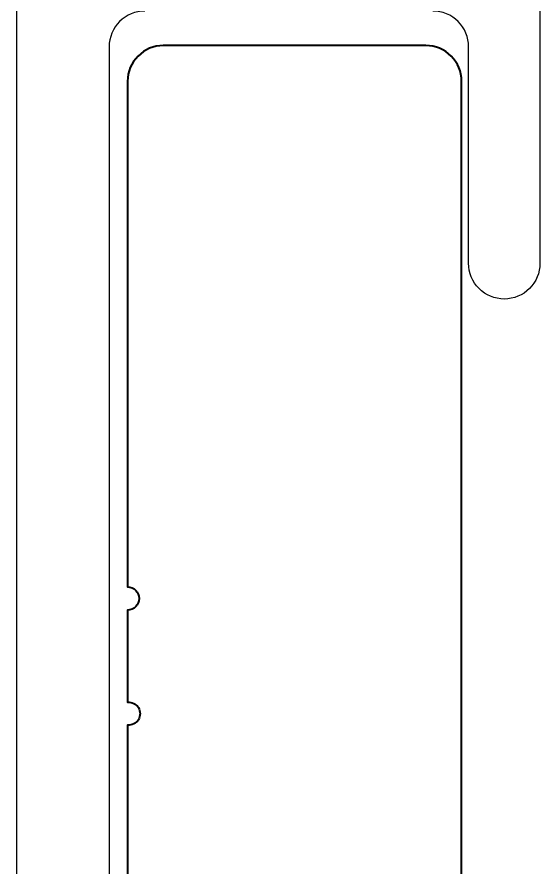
# Model space of a CAD drawing. Extents: x -26 to 91, y -47 to 75.
# Drawn here: x 15.069 to 15.523, y 54.416 to 55.154 of the extents above; entities that cross this region are included whole.
import ezdxf

# ---------------------------------------------------------------- set-up
doc = ezdxf.new("R2010")
doc.units = 0
doc.header["$MEASUREMENT"] = 0
doc.layers.get('0').update_dxf_attribs({"linetype": 'CONTINUOUS'})
doc.layers.add('DIM', color=7, linetype='CONTINUOUS')
doc.layers.add('FRAME', color=1, linetype='CONTINUOUS')

# ---------------------------------------------------------------- blocks, each defined once
blk = doc.blocks.new('3809 BLOCK FRAME')
blk.add_lwpolyline([(-1.674, 0.454), (-4.425, 0.454)])
for points in [[(-3.575, 0), (-3.281, 0, 0.414214), (-3.25, 0.031, 0.414214), (-3.281, 0.062), (-3.469, 0.062, -0.414214), (-3.5, 0.093)], [(-3.5, 0.343, -0.414214), (-3.469, 0.374), (-2.41666, 0.374, -0.5024), (-2.38697, 0.33409, 0.280293), (-2.34946, 0.19025, 0.498955), (-2.30053, 0.19797, 0.334263), (-2.30634, 0.2348, -2.470836), (-2.19366, 0.2348, 0.334263), (-2.19947, 0.19797, 0.498955), (-2.15054, 0.19025, 0.280293), (-2.11303, 0.33409, -0.5024), (-2.08334, 0.374), (-1.637, 0.374, -0.414214)]]:
    blk.add_lwpolyline(points, format="xyb")

msp = doc.modelspace()

# ---------------------------------------------------------------- linework, layer by layer
at = {"layer": 'DIM', "color": 5, "lineweight": 40}
msp.add_lwpolyline([(15.45516, 53.31045), (15.45516, 55.09845, 0.414214), (15.42416, 55.12945), (15.19616, 55.12945, 0.414214), (15.16516, 55.09845), (15.16516, 54.65945, -1), (15.16516, 54.63945), (15.16516, 54.55942, -1.086283), (15.16516, 54.53949), (15.16516, 54.12045, 0.414214), (15.19616, 54.08945), (15.33414, 54.08945, -0.414214), (15.36514, 54.05845), (15.36514, 53.97545, -0.414214), (15.33414, 53.94445), (15.28788, 53.94445, 3.577628), (15.28788, 53.87445), (15.33414, 53.87445, -0.414214), (15.36514, 53.84345), (15.36514, 53.76045, -0.414214), (15.33414, 53.72945), (15.19616, 53.72945, 0.414214), (15.16516, 53.69845), (15.16516, 53.31045, 0.414214)], format="xyb", dxfattribs=at)

# ---------------------------------------------------------------- block references
at = {"layer": 'FRAME', "xscale": -1, "rotation": 90}
msp.add_blockref('3809 BLOCK FRAME', (15.52316, 51.65945), dxfattribs=at)

doc.saveas('drawing.dxf')
